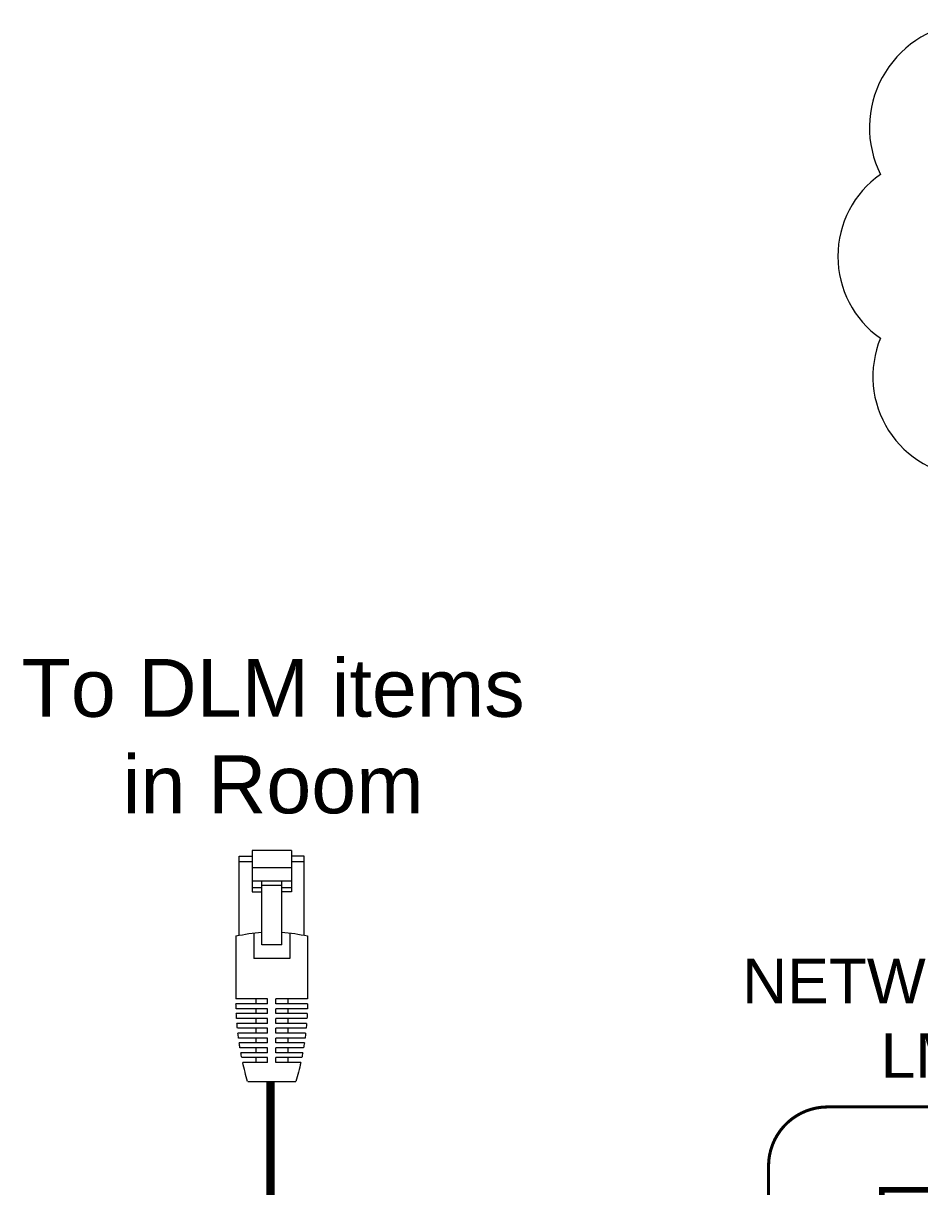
# Model space of a CAD drawing. Header units: inches. Extents: x -60 to 2005, y -577 to 104.
# Drawn here: x 1368.94 to 1374.36, y 58.81 to 65.85 of the extents above; entities that cross this region are included whole.
import ezdxf
from ezdxf.enums import TextEntityAlignment as Align

# ---------------------------------------------------------------- set-up
doc = ezdxf.new("R2010")
doc.units = ezdxf.units.IN
doc.header["$MEASUREMENT"] = 0
doc.layers.get('0').update_dxf_attribs({"lineweight": 5})
doc.layers.add('WS', color=3, linetype='Continuous', lineweight=5)
doc.layers.add('WS_DETAIL', color=7, linetype='Continuous', lineweight=5)
doc.styles.add('ARIAL', font='arial.ttf')

# ---------------------------------------------------------------- blocks, each defined once
blk = doc.blocks.new('A$C756910A1')
at = {"layer": 'WS_DETAIL'}
for p, q in [((0.15, 6.597), (0.15, 10.173)), ((0.15, 10.173), (0.725, 10.173)), ((0.725, 10.425), (0.725, 8.557)), ((0.725, 10.425), (2.507, 10.425)), ((2.507, 10.425), (2.507, 8.557)), ((3.082, 10.173), (2.507, 10.173)), ((3.082, 6.597), (3.082, 10.173)), ((0.725, 9.925), (0.15, 9.925)), ((2.507, 9.659), (0.725, 9.659)), ((3.082, 9.925), (2.507, 9.925)), ((2.507, 9.058), (0.725, 9.058)), ((1.169, 6.17), (1.169, 9.058)), ((2.064, 6.17), (2.064, 9.058)), ((0.725, 8.735), (1.169, 8.735)), ((0.725, 8.557), (1.169, 8.557)), ((1.169, 8.848), (2.064, 8.848)), ((2.064, 8.735), (2.507, 8.735)), ((2.507, 8.557), (2.064, 8.557)), ((0, 6.565), (0, 3.726)), ((0.808, 6.701), (0.808, 5.546)), ((2.424, 6.701), (2.424, 5.546)), ((3.232, 6.565), (3.232, 3.726)), ((1.169, 6.17), (2.064, 6.17)), ((0.808, 5.546), (2.424, 5.546)), ((0, 3.726), (1.428, 3.726)), ((0.89, 3.726), (0.89, 3.506)), ((1.428, 3.506), (1.428, 3.726)), ((1.805, 3.726), (3.232, 3.726)), ((1.805, 3.506), (1.805, 3.726)), ((2.342, 3.726), (2.342, 3.506)), ((0.002, 3.506), (1.428, 3.506)), ((0.007, 3.285), (1.428, 3.285)), ((0.89, 3.285), (0.89, 3.064)), ((1.428, 3.064), (1.428, 3.285)), ((1.805, 3.506), (3.231, 3.506)), ((1.805, 3.285), (3.225, 3.285)), ((1.805, 3.064), (1.805, 3.285)), ((2.342, 3.285), (2.342, 3.064)), ((0.016, 3.064), (1.428, 3.064)), ((0.029, 2.844), (1.428, 2.844)), ((0.89, 2.844), (0.89, 2.623)), ((1.428, 2.623), (1.428, 2.844)), ((1.805, 3.064), (3.216, 3.064)), ((1.805, 2.844), (3.203, 2.844)), ((1.805, 2.623), (1.805, 2.844)), ((2.342, 2.844), (2.342, 2.623)), ((0.045, 2.623), (1.428, 2.623)), ((0.065, 2.403), (1.428, 2.403)), ((0.089, 2.182), (1.428, 2.182)), ((0.89, 2.403), (0.89, 2.182)), ((1.428, 2.182), (1.428, 2.403)), ((1.805, 2.623), (3.187, 2.623)), ((1.805, 2.403), (3.167, 2.403)), ((1.805, 2.182), (1.805, 2.403)), ((1.805, 2.182), (3.144, 2.182)), ((2.342, 2.403), (2.342, 2.182)), ((0.116, 1.962), (1.428, 1.962)), ((0.147, 1.741), (1.428, 1.741)), ((0.89, 1.962), (0.89, 1.741)), ((1.428, 1.741), (1.428, 1.962)), ((1.805, 1.962), (3.116, 1.962)), ((1.805, 1.741), (1.805, 1.962)), ((1.805, 1.741), (3.085, 1.741)), ((2.342, 1.962), (2.342, 1.741)), ((0.182, 1.521), (1.428, 1.521)), ((0.22, 1.3), (1.428, 1.3)), ((0.262, 1.08), (1.428, 1.08)), ((0.89, 1.521), (0.89, 1.3)), ((0.89, 1.08), (0.89, 0.859)), ((1.428, 1.3), (1.428, 1.521)), ((1.428, 0.859), (1.428, 1.08)), ((1.805, 1.521), (3.051, 1.521)), ((1.805, 1.3), (1.805, 1.521)), ((1.805, 1.3), (3.012, 1.3)), ((1.805, 1.08), (2.97, 1.08)), ((1.805, 0.859), (1.805, 1.08)), ((2.342, 1.521), (2.342, 1.3)), ((2.342, 1.08), (2.342, 0.859)), ((0.308, 0.859), (1.428, 0.859)), ((1.805, 0.859), (2.924, 0.859)), ((2.692, 0), (0.525, 0))]:
    blk.add_line(p, q, dxfattribs=at)
for centre, radius, start, end in [((1.616, -0.583), 7.328, 93.502, 102.7411), ((1.616, -0.583), 7.328, 77.2589, 86.498), ((13.487, 3.726), 13.487, 180.937, 181.8742), ((-10.255, 3.726), 13.487, 358.1258, 359.063), ((13.487, 3.726), 13.487, 182.8119, 183.7504), ((-10.255, 3.726), 13.487, 356.2496, 357.1881), ((13.487, 3.726), 13.487, 184.6899, 185.6307), ((13.487, 3.726), 13.487, 186.573, 187.5171), ((-10.255, 3.726), 13.487, 352.4829, 353.427), ((-10.255, 3.726), 13.487, 354.3693, 355.3101), ((13.487, 3.726), 13.487, 188.4632, 189.4117), ((-10.255, 3.726), 13.487, 350.5883, 351.5368), ((13.487, 3.726), 13.487, 190.3627, 191.3167), ((-10.255, 3.726), 13.487, 348.6833, 349.6373), ((13.487, 3.726), 13.487, 192.2739, 196.0379), ((-10.255, 3.726), 13.487, 343.9621, 347.7261)]:
    blk.add_arc(centre, radius, start, end, dxfattribs=at)
blk = doc.blocks.new('LMBC-300')
for p, q in [((-5.442, -23.346), (-4.014, -21.919)), ((-2.286, -23.346), (-0.859, -21.919)), ((0.869, -23.346), (2.297, -21.919)), ((4.025, -23.346), (5.453, -21.919))]:
    blk.add_line(p, q)
blk.add_lwpolyline([(-7.012, -19.083), (7.023, -19.083), (7.023, -24.945), (-7.012, -24.945)], close=True)
for centre in [(-4.728, -22.632), (-1.572, -22.632), (1.583, -22.632), (4.739, -22.632)]:
    blk.add_circle(centre, 1.009)
at = {"layer": 'WS_DETAIL', "linetype": 'Continuous', "const_width": 0.154}
for points in [[(0.005, 8.488), (-10.176, 8.488, 0.414214), (-13.153, 5.511), (-13.153, -17.61, 0.329956), (-10.376, -20.859, 0.015788), (-7.012, -21.459, 0.023143)], [(0.005, 8.488), (10.186, 8.488, -0.414214), (13.163, 5.511), (13.163, -17.61, -0.329956), (10.387, -20.859, -0.003091), (7.023, -21.483, -0.023143)]]:
    blk.add_lwpolyline(points, format="xyb", dxfattribs=at)
at = {"layer": 'WS_DETAIL', "const_width": 0.284}
blk.add_lwpolyline([(-13.153, 0), (-7.447, 0), (-7.447, 4.304), (-1.822, 4.304), (-1.822, 0), (1.822, 0), (1.822, 4.304), (7.447, 4.304), (7.447, 0), (13.163, 0)], dxfattribs=at)
at = {"insert": (0.005, 15.953), "char_height": 2.2491, "width": 28.83122, "attachment_point": 2, "style": 'ARIAL'}
blk.add_mtext('NETWORK BRIDGE\\PLMBC-300', dxfattribs=at)
at = {"layer": 'WS_DETAIL', "style": 'ARIAL'}
for s, height, p in [('R', 1.385, (-4.728, -20.502)), ('n/a', 1.3852, (4.739, -20.502)), ('+', 1.385, (-1.572, -20.667)), ('-', 1.385, (1.583, -20.912))]:
    blk.add_text(s, height=height, dxfattribs=at).set_placement(p, align=Align.MIDDLE)

msp = doc.modelspace()

# ---------------------------------------------------------------- linework, layer by layer
msp.add_lwpolyline([(1374.6218, 65.8457, 0.520567), (1374.1258, 64.9317, 0.520567), (1374.1258, 64.9317, 0.520567), (1374.1258, 63.9415, 0.520567), (1374.1258, 63.9415, 0.520567), (1374.6599, 63.1037, 0.520567)], format="xyb")
at = {"layer": 'WS', "const_width": 0.05}
msp.add_lwpolyline([(1370.4375, 59.4471), (1370.4375, 56.7736)], dxfattribs=at)

# ---------------------------------------------------------------- block references
for name, p, xscale, yscale, zscale in [('A$C756910A1', (1370.662, 59.4471), -0.1340402047096987, 0.1340402047096987, 0.1340402047096987), ('LMBC-300', (1375.0273, 58.2749), 0.12, 0.12, 0.12)]:
    msp.add_blockref(name, p, dxfattribs=dict(xscale=xscale, yscale=yscale, zscale=zscale))

# ---------------------------------------------------------------- texts
at = {"insert": (1370.4532, 62.0023), "char_height": 0.35, "attachment_point": 2, "style": 'ARIAL'}
msp.add_mtext_dynamic_manual_height_columns('To DLM items\\Pin Room', width=6.474913, gutter_width=0.3125, heights=[0], dxfattribs=at)

doc.saveas('drawing.dxf')
